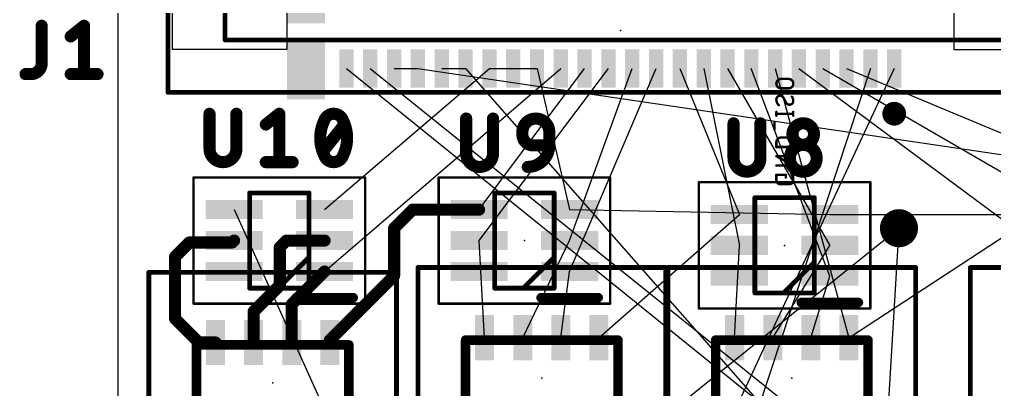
# Model space of a CAD drawing. Extents: x -4.1 to 63.7, y 0.3 to 51.7.
# Drawn here: x 0.23 to 20.71, y 25.81 to 33.58 of the extents above; entities that cross this region are included whole.
import ezdxf

# ---------------------------------------------------------------- set-up
doc = ezdxf.new("R2010")
doc.units = 0
for name, color, linetype in [('1', 12, 'CONTINUOUS'), ('16', 132, 'CONTINUOUS'), ('19', 6, 'CONTINUOUS'), ('20', 141, 'CONTINUOUS'), ('21', 253, 'CONTINUOUS'), ('23', 53, 'CONTINUOUS'), ('25', 253, 'CONTINUOUS'), ('26', 253, 'CONTINUOUS'), ('39', 12, 'CONTINUOUS'), ('41', 12, 'CONTINUOUS'), ('51', 253, 'CONTINUOUS')]:
    doc.layers.add(name, color=color, linetype=linetype)

# ---------------------------------------------------------------- blocks, each defined once
blk = doc.blocks.new('PIE')
at = {"const_width": 0.5}
blk.add_lwpolyline([(0, -0.25, 1), (0, 0.25, 1), (0, -0.25)], format="xyb", dxfattribs=at)
blk = doc.blocks.new('RECT')
blk.add_solid([(-0.5, -0.5), (0.5, -0.5), (-0.5, 0.5), (0.5, 0.5)])

msp = doc.modelspace()

# ---------------------------------------------------------------- linework, layer by layer
at = {"layer": '1'}
for p, q in [((5.85, 36.004), (5.85, 32.954)), ((19.85, 36.004), (19.85, 32.954)), ((3.45, 32.954), (3.45, 35.154)), ((5.85, 32.954), (3.45, 32.954)), ((19.85, 32.954), (22.25, 32.954))]:
    msp.add_line(p, q, dxfattribs=at)
at = {"layer": '1', "const_width": 0.254}
for points in [[(8.1, 29.2), (8.49, 29.59)], [(8.49, 29.59), (9.885, 29.59)], [(8.1, 28.2), (8.1, 29.2)], [(3.8, 28.9), (3.5, 28.6)], [(4.7, 28.9), (3.8, 28.9)], [(4.74, 28.94), (4.7, 28.9)], [(5.7, 28.8), (5.84, 28.94)], [(5.7, 28), (5.7, 28.8)], [(5.84, 28.94), (6.64, 28.94)], [(3.5, 28.6), (3.5, 27.3)], [(6.64, 28.29), (5.95, 27.6)], [(6.75, 26.85), (8.1, 28.2)], [(5.15, 27.45), (5.7, 28)], [(5.95, 27.6), (5.95, 26.8)], [(5.15, 26.8), (5.15, 27.45)], [(3.5, 27.3), (4, 26.8)], [(4, 26.8), (4.35, 26.8)], [(6.75, 26.8), (6.75, 26.85)]]:
    msp.add_lwpolyline(points, dxfattribs=at)
at = {"layer": '1', "const_width": 0.127}
for points in [[(8.49, 29.6535, 1), (8.49, 29.5265)], [(8.5349, 29.5451, 1), (8.4451, 29.6349)], [(9.885, 29.5265, 1), (9.885, 29.6535)], [(8.1635, 29.2, 1), (8.0365, 29.2)], [(8.0551, 29.2449, 1), (8.1449, 29.1551)], [(3.8, 28.9635, 1), (3.8, 28.8365)], [(3.8449, 28.8551, 1), (3.7551, 28.9449)], [(4.6551, 28.9449, 1), (4.7449, 28.8551)], [(4.7849, 28.8951, 1), (4.6951, 28.9849)], [(4.7, 28.8365, 1), (4.7, 28.9635)], [(5.7635, 28.8, 1), (5.6365, 28.8)], [(5.6551, 28.8449, 1), (5.7449, 28.7551)], [(5.84, 29.0035, 1), (5.84, 28.8765)], [(5.8849, 28.8951, 1), (5.7951, 28.9849)], [(6.64, 28.8765, 1), (6.64, 29.0035)], [(3.5635, 28.6, 1), (3.4365, 28.6)], [(3.4551, 28.6449, 1), (3.5449, 28.5551)], [(6.6849, 28.2451, 1), (6.5951, 28.3349)], [(8.0365, 28.2, 1), (8.1635, 28.2)], [(8.1449, 28.1551, 1), (8.0551, 28.2449)], [(5.6365, 28, 1), (5.7635, 28)], [(5.7449, 27.9551, 1), (5.6551, 28.0449)], [(6.0135, 27.6, 1), (5.8865, 27.6)], [(5.9051, 27.6449, 1), (5.9949, 27.5551)], [(5.2135, 27.45, 1), (5.0865, 27.45)], [(5.1051, 27.4949, 1), (5.1949, 27.4051)], [(3.5449, 27.3449, 1), (3.4551, 27.2551)], [(3.4365, 27.3, 1), (3.5635, 27.3)], [(4, 26.8635, 1), (4, 26.7365)], [(3.9551, 26.7551, 1), (4.0449, 26.8449)], [(4.35, 26.7365, 1), (4.35, 26.8635)], [(5.0865, 26.8, 1), (5.2135, 26.8)], [(5.8865, 26.8, 1), (6.0135, 26.8)], [(6.8135, 26.85, 1), (6.6865, 26.85)], [(6.7051, 26.8949, 1), (6.7949, 26.8051)], [(6.6865, 26.8, 1), (6.8135, 26.8)]]:
    msp.add_lwpolyline(points, format="xyb", dxfattribs=at)
at = {"layer": '19'}
for p, q in [((6.64, 28.29), (11.6, 32.554)), ((6.64, 29.59), (10.1, 32.554)), ((7.1, 32.554), (33.1, 11.55)), ((7.6, 32.554), (33.1, 12.05)), ((8.1, 32.554), (8.6, 32.554)), ((8.6, 32.554), (35.11, 28.64)), ((9.1, 32.554), (9.6, 32.554)), ((9.6, 32.554), (25.0928, 14.9462)), ((9.885, 29.59), (12.1, 32.554)), ((9.885, 28.94), (12.6, 32.554)), ((10.1, 32.554), (10.6, 32.554)), ((10.6, 32.554), (11.1, 32.554)), ((11.1, 32.554), (11.785, 29.59)), ((11.785, 28.94), (13.1, 32.554)), ((11.785, 28.29), (13.6, 32.554)), ((18.6, 32.554), (12.565, 19.613)), ((18.1, 32.554), (13.835, 19.613)), ((14.1, 32.554), (15.349, 29.49)), ((14.6, 32.554), (15.349, 28.84)), ((15.1, 32.554), (17.249, 28.84)), ((17.249, 28.19), (15.6, 32.554)), ((16.1, 32.554), (17.65, 26.9)), ((16.6, 32.554), (21.605, 28.84)), ((17.1, 32.554), (23.505, 28.84)), ((17.6, 32.554), (31.15, 26.9)), ((4.74, 29.59), (13.4426, 10.367)), ((11.785, 29.59), (17.249, 29.49)), ((12.4, 26.9), (15.349, 29.49)), ((17.249, 29.49), (23.505, 29.49)), ((17.65, 26.9), (21.605, 29.49)), ((7.25, 20), (18.7, 29.2)), ((18.7, 29.2), (17.173, 4.1)), ((10, 26.9), (9.885, 28.94)), ((10.8, 26.9), (11.785, 28.94)), ((15.25, 26.9), (15.349, 28.84)), ((16.05, 26.9), (17.249, 28.84)), ((11.6, 26.9), (11.785, 28.29)), ((16.85, 26.9), (17.249, 28.19))]:
    msp.add_line(p, q, dxfattribs=at)
at = {"layer": '20'}
msp.add_line((2.3, 38.1543), (2.3, 2.8109), dxfattribs=at)
at = {"layer": '21'}
for points, const_width in [([(18.6, 31.479, 1), (18.6, 31.729, 1), (18.6, 31.479)], 0.25), ([(6.04, 27.79, 1), (6.04, 27.69)], 0.1), ([(7.24, 27.69, 1), (7.24, 27.79)], 0.1), ([(11.185, 27.79, 1), (11.185, 27.69)], 0.1), ([(12.385, 27.69, 1), (12.385, 27.79)], 0.1), ([(16.649, 27.69, 1), (16.649, 27.59)], 0.1), ([(17.849, 27.59, 1), (17.849, 27.69)], 0.1), ([(9.625, 26.85, 1), (9.575, 26.85)], 0.05), ([(12.825, 26.85, 1), (12.775, 26.85)], 0.05), ([(14.875, 26.85, 1), (14.825, 26.85)], 0.05), ([(18.075, 26.85, 1), (18.025, 26.85)], 0.05), ([(3.975, 26.75, 1), (3.925, 26.75)], 0.05), ([(7.175, 26.75, 1), (7.125, 26.75)], 0.05)]:
    msp.add_lwpolyline(points, format="xyb", dxfattribs=dict(at, const_width=const_width))
for points, const_width in [([(7.24, 27.74), (6.04, 27.74)], 0.2), ([(12.385, 27.74), (11.185, 27.74)], 0.2), ([(17.849, 27.64), (16.649, 27.64)], 0.2), ([(9.6, 26.85), (9.6, 25.25)], 0.1), ([(12.8, 26.85), (12.8, 25.25)], 0.1), ([(14.85, 26.85), (14.85, 25.25)], 0.1), ([(18.05, 26.85), (18.05, 25.25)], 0.1), ([(3.95, 26.75), (3.95, 25.15)], 0.1), ([(7.15, 26.75), (7.15, 25.15)], 0.1)]:
    msp.add_lwpolyline(points, dxfattribs=dict(at, const_width=const_width))
at = {"layer": '23'}
for p in [(12.85, 33.354), (18.7, 29.2), (5.69, 28.94), (10.835, 28.94), (16.299, 28.84), (11.2, 26.05), (16.45, 26.05), (5.55, 25.95)]:
    msp.add_point(p, dxfattribs=at)
at = {"layer": '25', "const_width": 0.254}
for points in [[(0.7, 33.452), (0.7, 32.6618)], [(1.3086, 33.2262), (1.5908, 33.452)], [(1.5908, 33.452), (1.5908, 32.436)], [(0.4743, 32.436), (0.3614, 32.436)], [(1.3086, 32.436), (1.873, 32.436)], [(4.2245, 31.603), (4.2245, 30.8692)], [(4.7889, 30.8692), (4.7889, 31.603)], [(5.4056, 31.3772), (5.6878, 31.603)], [(5.6878, 31.603), (5.6878, 30.587)], [(9.6125, 31.503), (9.6125, 30.7692)], [(10.1769, 30.7692), (10.1769, 31.503)], [(15.2265, 31.403), (15.2265, 30.6692)], [(15.7909, 30.6692), (15.7909, 31.403)], [(6.605, 30.8128), (7.0566, 31.3772)], [(10.7936, 31.1643), (10.7936, 31.2208)], [(11.358, 31.2208), (11.358, 30.9386)], [(11.358, 30.9386), (11.0193, 30.9386)], [(5.4056, 30.587), (5.97, 30.587)]]:
    msp.add_lwpolyline(points, dxfattribs=at)
at = {"layer": '25'}
for points, const_width in [([(0.7635, 33.452, 1), (0.6365, 33.452)], 0.127), ([(1.6543, 33.452, 1), (1.5273, 33.452)], 0.127), ([(1.6304, 33.4024, 1), (1.5511, 33.5016)], 0.127), ([(1.2689, 33.2758, 1), (1.3482, 33.1766)], 0.127), ([(0.4743, 32.436, 0.4142), (0.7, 32.6618)], 0.254), ([(0.7635, 32.6618, 1), (0.6365, 32.6618)], 0.127), ([(0.3614, 32.4995, 1), (0.3614, 32.3725)], 0.127), ([(0.4743, 32.4995, 1), (0.4743, 32.3725)], 0.127), ([(0.4743, 32.3725, 1), (0.4743, 32.4995)], 0.127), ([(0.6365, 32.6618, 1), (0.7635, 32.6618)], 0.127), ([(1.3086, 32.4995, 1), (1.3086, 32.3725)], 0.127), ([(1.873, 32.3725, 1), (1.873, 32.4995)], 0.127), ([(1.5273, 32.436, 1), (1.6543, 32.436)], 0.127), ([(4.288, 31.603, 1), (4.161, 31.603)], 0.127), ([(4.8524, 31.603, 1), (4.7254, 31.603)], 0.127), ([(5.7513, 31.603, 1), (5.6243, 31.603)], 0.127), ([(5.7274, 31.5534, 1), (5.6481, 31.6526)], 0.127), ([(6.6332, 31.4619, 0.1139), (6.5486, 31.095)], 0.254), ([(6.8308, 31.603, 0.3205), (6.6332, 31.4619)], 0.254), ([(6.5732, 31.4825, 1), (6.6933, 31.4413)], 0.127), ([(6.6903, 31.4341, 1), (6.5761, 31.4897)], 0.127), ([(7.0283, 31.4619, 0.3205), (6.8308, 31.603)], 0.254), ([(6.8308, 31.6665, 1), (6.8308, 31.5395)], 0.127), ([(6.8308, 31.5395, 1), (6.8308, 31.6665)], 0.127), ([(7.113, 31.095, 0.1139), (7.0283, 31.4619)], 0.254), ([(7.0854, 31.4897, 1), (6.9713, 31.4341)], 0.127), ([(6.9683, 31.4413, 1), (7.0884, 31.4825)], 0.127), ([(9.676, 31.503, 1), (9.549, 31.503)], 0.127), ([(10.2404, 31.503, 1), (10.1134, 31.503)], 0.127), ([(11.358, 31.2208, 1), (10.7936, 31.2208)], 0.254), ([(15.29, 31.403, 1), (15.163, 31.403)], 0.127), ([(15.8544, 31.403, 1), (15.7274, 31.403)], 0.127), ([(16.9156, 31.1772, 1), (16.464, 31.1772)], 0.254), ([(5.3659, 31.4268, 1), (5.4452, 31.3276)], 0.127), ([(7.1061, 31.3376, 1), (7.007, 31.4169)], 0.127), ([(10.8571, 31.2208, 1), (10.7301, 31.2208)], 0.127), ([(11.4215, 31.2208, 1), (11.2945, 31.2208)], 0.127), ([(6.5486, 31.095, 0.1139), (6.6332, 30.7281)], 0.254), ([(6.6121, 31.095, 1), (6.4851, 31.095)], 0.127), ([(6.4851, 31.095, 1), (6.6121, 31.095)], 0.127), ([(7.0283, 30.7281, 0.1139), (7.113, 31.095)], 0.254), ([(7.1765, 31.095, 1), (7.0495, 31.095)], 0.127), ([(7.0495, 31.095, 1), (7.1765, 31.095)], 0.127), ([(10.7936, 31.1643, 0.4142), (11.0193, 30.9386)], 0.254), ([(10.8571, 31.1643, 1), (10.7301, 31.1643)], 0.127), ([(10.7301, 31.2208, 1), (10.8571, 31.2208)], 0.127), ([(10.7301, 31.1643, 1), (10.8571, 31.1643)], 0.127), ([(11.2945, 31.2208, 1), (11.4215, 31.2208)], 0.127), ([(16.464, 31.1772, 1), (16.9156, 31.1772)], 0.254), ([(16.5275, 31.1772, 1), (16.4005, 31.1772)], 0.127), ([(16.4005, 31.1772, 1), (16.5275, 31.1772)], 0.127), ([(16.9791, 31.1772, 1), (16.8521, 31.1772)], 0.127), ([(16.8521, 31.1772, 1), (16.9791, 31.1772)], 0.127), ([(4.2245, 30.8692, 1), (4.7889, 30.8692)], 0.254), ([(4.288, 30.8692, 1), (4.161, 30.8692)], 0.127), ([(4.161, 30.8692, 1), (4.288, 30.8692)], 0.127), ([(4.8524, 30.8692, 1), (4.7254, 30.8692)], 0.127), ([(4.7254, 30.8692, 1), (4.8524, 30.8692)], 0.127), ([(6.5554, 30.8524, 1), (6.6546, 30.7731)], 0.127), ([(10.9064, 30.487, 0.4142), (11.358, 30.9386)], 0.254), ([(11.0193, 31.0021, 1), (11.0193, 30.8751)], 0.127), ([(11.0193, 30.8751, 1), (11.0193, 31.0021)], 0.127), ([(11.4215, 30.9386, 1), (11.2945, 30.9386)], 0.127), ([(11.2945, 30.9386, 1), (11.4215, 30.9386)], 0.127), ([(11.358, 30.8751, 1), (11.358, 31.0021)], 0.127), ([(16.972, 30.6692, 1), (16.4076, 30.6692)], 0.254), ([(5.4056, 30.6505, 1), (5.4056, 30.5235)], 0.127), ([(5.97, 30.5235, 1), (5.97, 30.6505)], 0.127), ([(6.6332, 30.7281, 0.3205), (6.8308, 30.587)], 0.254), ([(6.6933, 30.7487, 1), (6.5732, 30.7075)], 0.127), ([(6.5761, 30.7003, 1), (6.6903, 30.7559)], 0.127), ([(6.8308, 30.587, 0.3205), (7.0283, 30.7281)], 0.254), ([(6.8308, 30.6505, 1), (6.8308, 30.5235)], 0.127), ([(6.8308, 30.5235, 1), (6.8308, 30.6505)], 0.127), ([(6.9713, 30.7559, 1), (7.0854, 30.7003)], 0.127), ([(7.0884, 30.7075, 1), (6.9683, 30.7487)], 0.127), ([(9.6125, 30.7692, 1), (10.1769, 30.7692)], 0.254), ([(9.676, 30.7692, 1), (9.549, 30.7692)], 0.127), ([(9.549, 30.7692, 1), (9.676, 30.7692)], 0.127), ([(10.2404, 30.7692, 1), (10.1134, 30.7692)], 0.127), ([(10.1134, 30.7692, 1), (10.2404, 30.7692)], 0.127), ([(15.2265, 30.6692, 1), (15.7909, 30.6692)], 0.254), ([(15.29, 30.6692, 1), (15.163, 30.6692)], 0.127), ([(15.163, 30.6692, 1), (15.29, 30.6692)], 0.127), ([(15.8544, 30.6692, 1), (15.7274, 30.6692)], 0.127), ([(15.7274, 30.6692, 1), (15.8544, 30.6692)], 0.127), ([(16.4076, 30.6692, 1), (16.972, 30.6692)], 0.254), ([(16.4711, 30.6692, 1), (16.3441, 30.6692)], 0.127), ([(16.3441, 30.6692, 1), (16.4711, 30.6692)], 0.127), ([(17.0355, 30.6692, 1), (16.9085, 30.6692)], 0.127), ([(16.9085, 30.6692, 1), (17.0355, 30.6692)], 0.127), ([(5.6243, 30.587, 1), (5.7513, 30.587)], 0.127), ([(10.9064, 30.5505, 1), (10.9064, 30.4235)], 0.127)]:
    msp.add_lwpolyline(points, format="xyb", dxfattribs=dict(at, const_width=const_width))
at = {"layer": '26'}
for points, const_width in [([(16.2242, 32.3346, 1), (16.2242, 32.1371)], 0.0508), ([(16.2242, 32.3473, 1), (16.2242, 32.3219)], 0.0254), ([(16.2242, 32.3219, 1), (16.2242, 32.3473)], 0.0254), ([(16.3822, 32.1371, 1), (16.3822, 32.3346)], 0.0508), ([(16.3822, 32.3473, 1), (16.3822, 32.3219)], 0.0254), ([(16.3822, 32.3219, 1), (16.3822, 32.3473)], 0.0254), ([(16.2242, 32.1498, 1), (16.2242, 32.1244)], 0.0254), ([(16.2242, 32.1244, 1), (16.2242, 32.1498)], 0.0254), ([(16.3822, 32.1498, 1), (16.3822, 32.1244)], 0.0254), ([(16.3822, 32.1244, 1), (16.3822, 32.1498)], 0.0254), ([(16.2044, 31.9811, 0.4142), (16.1254, 31.902)], 0.0508), ([(16.2736, 31.9415, 0.2656), (16.2044, 31.9811)], 0.0508), ([(16.2044, 31.9937, 1), (16.2044, 31.9684)], 0.0254), ([(16.2044, 31.9684, 1), (16.2044, 31.9938)], 0.0254), ([(16.2847, 31.9476, 1), (16.2624, 31.9355)], 0.0254), ([(16.2626, 31.9351, 1), (16.2845, 31.948)], 0.0254), ([(16.481, 31.8724, 0.1623), (16.4514, 31.9613)], 0.0508), ([(16.4615, 31.9689, 1), (16.4412, 31.9537)], 0.0254), ([(16.1254, 31.902, 0.2), (16.1748, 31.7835)], 0.0508), ([(16.1381, 31.902, 1), (16.1127, 31.902)], 0.0254), ([(16.1127, 31.902, 1), (16.1381, 31.902)], 0.0254), ([(16.1658, 31.7745, 1), (16.1837, 31.7925)], 0.0254), ([(16.3328, 31.8329, 0.2656), (16.402, 31.7934)], 0.0508), ([(16.3438, 31.8393, 1), (16.3219, 31.8264)], 0.0254), ([(16.3217, 31.8268, 1), (16.344, 31.839)], 0.0254), ([(16.402, 31.7934, 0.4142), (16.481, 31.8724)], 0.0508), ([(16.402, 31.8061, 1), (16.402, 31.7807)], 0.0254), ([(16.402, 31.7807, 1), (16.402, 31.8061)], 0.0254), ([(16.4937, 31.8724, 1), (16.4683, 31.8724)], 0.0254), ([(16.4683, 31.8724, 1), (16.4937, 31.8724)], 0.0254), ([(16.1381, 31.6414, 1), (16.1127, 31.6414)], 0.0254), ([(16.1254, 31.6146, 1), (16.1254, 31.5892)], 0.0254), ([(16.1127, 31.5624, 1), (16.1381, 31.5624)], 0.0254), ([(16.4937, 31.6414, 1), (16.4683, 31.6414)], 0.0254), ([(16.4683, 31.5624, 1), (16.4937, 31.5624)], 0.0254), ([(16.481, 31.5892, 1), (16.481, 31.6146)], 0.0254), ([(16.0986, 31.4249, 1), (16.0732, 31.4249)], 0.0254), ([(16.0732, 31.2668, 1), (16.0986, 31.2668)], 0.0254), ([(16.2242, 31.1032, 0.4142), (16.1254, 31.0045)], 0.0508), ([(16.2242, 31.1159, 1), (16.2242, 31.0905)], 0.0254), ([(16.2242, 31.0905, 1), (16.2242, 31.1159)], 0.0254), ([(16.481, 31.0045, 0.4142), (16.3822, 31.1032)], 0.0508), ([(16.3822, 31.1159, 1), (16.3822, 31.0905)], 0.0254), ([(16.3822, 31.0905, 1), (16.3822, 31.1159)], 0.0254), ([(16.1381, 31.0045, 1), (16.1127, 31.0045)], 0.0254), ([(16.1127, 31.0045, 1), (16.1381, 31.0045)], 0.0254), ([(16.1254, 30.9184, 1), (16.1254, 30.893)], 0.0254), ([(16.1127, 30.9057, 1), (16.1381, 30.9057)], 0.0254), ([(16.4937, 31.0045, 1), (16.4683, 31.0045)], 0.0254), ([(16.4683, 31.0045, 1), (16.4937, 31.0045)], 0.0254), ([(16.4683, 30.9057, 1), (16.4937, 30.9057)], 0.0254), ([(16.481, 30.893, 1), (16.481, 30.9184)], 0.0254), ([(16.1316, 30.7242, 1), (16.1192, 30.702)], 0.0254), ([(16.1254, 30.7258, 1), (16.1254, 30.7004)], 0.0254), ([(16.481, 30.7004, 1), (16.481, 30.7258)], 0.0254), ([(16.1254, 30.5282, 1), (16.1254, 30.5028)], 0.0254), ([(16.4748, 30.5044, 1), (16.4872, 30.5266)], 0.0254), ([(16.481, 30.5028, 1), (16.481, 30.5282)], 0.0254), ([(16.1254, 30.3357, 1), (16.1254, 30.3103)], 0.0254), ([(16.1381, 30.323, 1), (16.1127, 30.323)], 0.0254), ([(16.3357, 30.323, 1), (16.3103, 30.323)], 0.0254), ([(16.323, 30.3103, 1), (16.323, 30.3357)], 0.0254), ([(16.4937, 30.323, 1), (16.4683, 30.323)], 0.0254), ([(16.1254, 30.2044, 0.4142), (16.2044, 30.1254)], 0.0508), ([(16.1381, 30.2044, 1), (16.1127, 30.2044)], 0.0254), ([(16.1127, 30.2044, 1), (16.1381, 30.2044)], 0.0254), ([(16.2044, 30.1381, 1), (16.2044, 30.1127)], 0.0254), ([(16.2044, 30.1127, 1), (16.2044, 30.1381)], 0.0254), ([(16.3103, 30.2637, 1), (16.3357, 30.2637)], 0.0254), ([(16.402, 30.1254, 0.4142), (16.481, 30.2044)], 0.0508), ([(16.402, 30.1381, 1), (16.402, 30.1127)], 0.0254), ([(16.402, 30.1127, 1), (16.402, 30.1381)], 0.0254), ([(16.4937, 30.2044, 1), (16.4683, 30.2044)], 0.0254), ([(16.4683, 30.2044, 1), (16.4937, 30.2044)], 0.0254)]:
    msp.add_lwpolyline(points, format="xyb", dxfattribs=dict(at, const_width=const_width))
at = {"layer": '26', "const_width": 0.0508}
for points in [[(16.3822, 32.3346), (16.2242, 32.3346)], [(16.2242, 32.1371), (16.3822, 32.1371)], [(16.2736, 31.9415), (16.3328, 31.8329)], [(16.1254, 31.5624), (16.1254, 31.6414)], [(16.481, 31.6019), (16.1254, 31.6019)], [(16.481, 31.5624), (16.481, 31.6414)], [(16.0859, 31.2668), (16.0859, 31.4249)], [(16.3822, 31.1032), (16.2242, 31.1032)], [(16.1254, 31.0045), (16.1254, 30.9057)], [(16.1254, 30.9057), (16.481, 30.9057)], [(16.481, 30.9057), (16.481, 31.0045)], [(16.481, 30.5155), (16.1254, 30.7131)], [(16.1254, 30.7131), (16.481, 30.7131)], [(16.1254, 30.5155), (16.481, 30.5155)], [(16.323, 30.323), (16.1254, 30.323)], [(16.1254, 30.323), (16.1254, 30.2044)], [(16.323, 30.2637), (16.323, 30.323)], [(16.481, 30.2044), (16.481, 30.323)], [(16.2044, 30.1254), (16.402, 30.1254)]]:
    msp.add_lwpolyline(points, dxfattribs=at)
at = {"layer": '39', "const_width": 0.1}
for points in [[(3.35, 32.054), (3.35, 39.354)], [(22.35, 32.054), (3.35, 32.054)]]:
    msp.add_lwpolyline(points, dxfattribs=at)
at = {"layer": '39', "const_width": 0.05}
for points in [[(3.35, 32.079, 1), (3.35, 32.029)], [(3.325, 32.054, 1), (3.375, 32.054)]]:
    msp.add_lwpolyline(points, format="xyb", dxfattribs=at)
at = {"layer": '51'}
for points, const_width in [([(4.55, 36.654), (4.55, 33.154)], 0.1), ([(21.151, 33.154), (4.55, 33.154)], 0.1), ([(3.89, 27.615), (3.89, 30.265)], 0.05), ([(3.89, 30.265), (7.49, 30.265)], 0.05), ([(7.49, 30.265), (7.49, 27.615)], 0.05), ([(9.035, 27.615), (9.035, 30.265)], 0.05), ([(9.035, 30.265), (12.635, 30.265)], 0.05), ([(12.635, 30.265), (12.635, 27.615)], 0.05), ([(14.499, 27.515), (14.499, 30.165)], 0.05), ([(14.499, 30.165), (18.099, 30.165)], 0.05), ([(18.099, 30.165), (18.099, 27.515)], 0.05), ([(5.065, 27.94), (5.065, 29.94)], 0.1), ([(5.065, 29.94), (6.315, 29.94)], 0.1), ([(6.315, 29.94), (6.315, 27.94)], 0.1), ([(10.21, 27.94), (10.21, 29.94)], 0.1), ([(10.21, 29.94), (11.46, 29.94)], 0.1), ([(11.46, 29.94), (11.46, 27.94)], 0.1), ([(15.674, 27.84), (15.674, 29.84)], 0.1), ([(15.674, 29.84), (16.924, 29.84)], 0.1), ([(16.924, 29.84), (16.924, 27.84)], 0.1), ([(6.315, 28.59), (5.665, 27.94)], 0.1), ([(11.46, 28.59), (10.81, 27.94)], 0.1), ([(16.924, 28.49), (16.274, 27.84)], 0.1), ([(2.95, 23.625), (2.95, 28.275)], 0.1), ([(2.95, 28.275), (8.15, 28.275)], 0.1), ([(8.15, 28.275), (8.15, 23.625)], 0.1), ([(8.6, 23.725), (8.6, 28.375)], 0.1), ([(8.6, 28.375), (13.8, 28.375)], 0.1), ([(13.8, 28.375), (13.8, 23.725)], 0.1), ([(13.85, 23.725), (13.85, 28.375)], 0.1), ([(13.85, 28.375), (19.05, 28.375)], 0.1), ([(19.05, 28.375), (19.05, 23.725)], 0.1), ([(20.2, 23.725), (20.2, 28.375)], 0.1), ([(20.2, 28.375), (25.4, 28.375)], 0.1), ([(6.315, 27.94), (5.065, 27.94)], 0.1), ([(11.46, 27.94), (10.21, 27.94)], 0.1), ([(16.924, 27.84), (15.674, 27.84)], 0.1), ([(7.49, 27.615), (3.89, 27.615)], 0.05), ([(12.635, 27.615), (9.035, 27.615)], 0.05), ([(18.099, 27.515), (14.499, 27.515)], 0.05), ([(3.95, 25.15), (3.95, 26.75)], 0.2), ([(3.95, 26.75), (7.15, 26.75)], 0.2), ([(7.15, 26.75), (7.15, 25.15)], 0.2), ([(9.6, 25.25), (9.6, 26.85)], 0.2), ([(9.6, 26.85), (12.8, 26.85)], 0.2), ([(12.8, 26.85), (12.8, 25.25)], 0.2), ([(14.85, 25.25), (14.85, 26.85)], 0.2), ([(14.85, 26.85), (18.05, 26.85)], 0.2), ([(18.05, 26.85), (18.05, 25.25)], 0.2)]:
    msp.add_lwpolyline(points, dxfattribs=dict(at, const_width=const_width))
for points, const_width in [([(4.55, 33.179, 1), (4.55, 33.129)], 0.05), ([(4.525, 33.154, 1), (4.575, 33.154)], 0.05), ([(3.9025, 30.265, 1), (3.8775, 30.265)], 0.025), ([(3.89, 30.2775, 1), (3.89, 30.2525)], 0.025), ([(7.5025, 30.265, 1), (7.4775, 30.265)], 0.025), ([(7.49, 30.2525, 1), (7.49, 30.2775)], 0.025), ([(9.0475, 30.265, 1), (9.0225, 30.265)], 0.025), ([(9.035, 30.2775, 1), (9.035, 30.2525)], 0.025), ([(12.6475, 30.265, 1), (12.6225, 30.265)], 0.025), ([(12.635, 30.2525, 1), (12.635, 30.2775)], 0.025), ([(14.5115, 30.165, 1), (14.4865, 30.165)], 0.025), ([(14.499, 30.1775, 1), (14.499, 30.1525)], 0.025), ([(18.1115, 30.165, 1), (18.0865, 30.165)], 0.025), ([(18.099, 30.1525, 1), (18.099, 30.1775)], 0.025), ([(5.09, 29.94, 1), (5.04, 29.94)], 0.05), ([(5.065, 29.965, 1), (5.065, 29.915)], 0.05), ([(6.34, 29.94, 1), (6.29, 29.94)], 0.05), ([(6.315, 29.915, 1), (6.315, 29.965)], 0.05), ([(10.235, 29.94, 1), (10.185, 29.94)], 0.05), ([(10.21, 29.965, 1), (10.21, 29.915)], 0.05), ([(11.485, 29.94, 1), (11.435, 29.94)], 0.05), ([(11.46, 29.915, 1), (11.46, 29.965)], 0.05), ([(15.699, 29.84, 1), (15.649, 29.84)], 0.05), ([(15.674, 29.865, 1), (15.674, 29.815)], 0.05), ([(16.949, 29.84, 1), (16.899, 29.84)], 0.05), ([(16.924, 29.815, 1), (16.924, 29.865)], 0.05), ([(6.3327, 28.5723, 1), (6.2973, 28.6077)], 0.05), ([(11.4777, 28.5723, 1), (11.4423, 28.6077)], 0.05), ([(16.9417, 28.4723, 1), (16.9063, 28.5077)], 0.05), ([(2.975, 28.275, 1), (2.925, 28.275)], 0.05), ([(2.95, 28.3, 1), (2.95, 28.25)], 0.05), ([(8.175, 28.275, 1), (8.125, 28.275)], 0.05), ([(8.15, 28.25, 1), (8.15, 28.3)], 0.05), ([(8.625, 28.375, 1), (8.575, 28.375)], 0.05), ([(8.6, 28.4, 1), (8.6, 28.35)], 0.05), ([(13.825, 28.375, 1), (13.775, 28.375)], 0.05), ([(13.8, 28.35, 1), (13.8, 28.4)], 0.05), ([(13.875, 28.375, 1), (13.825, 28.375)], 0.05), ([(13.85, 28.4, 1), (13.85, 28.35)], 0.05), ([(19.075, 28.375, 1), (19.025, 28.375)], 0.05), ([(19.05, 28.35, 1), (19.05, 28.4)], 0.05), ([(20.225, 28.375, 1), (20.175, 28.375)], 0.05), ([(20.2, 28.4, 1), (20.2, 28.35)], 0.05), ([(5.065, 27.965, 1), (5.065, 27.915)], 0.05), ([(5.04, 27.94, 1), (5.09, 27.94)], 0.05), ([(5.6473, 27.9577, 1), (5.6827, 27.9223)], 0.05), ([(6.29, 27.94, 1), (6.34, 27.94)], 0.05), ([(6.315, 27.915, 1), (6.315, 27.965)], 0.05), ([(10.21, 27.965, 1), (10.21, 27.915)], 0.05), ([(10.185, 27.94, 1), (10.235, 27.94)], 0.05), ([(10.7923, 27.9577, 1), (10.8277, 27.9223)], 0.05), ([(11.435, 27.94, 1), (11.485, 27.94)], 0.05), ([(11.46, 27.915, 1), (11.46, 27.965)], 0.05), ([(15.674, 27.865, 1), (15.674, 27.815)], 0.05), ([(15.649, 27.84, 1), (15.699, 27.84)], 0.05), ([(16.2563, 27.8577, 1), (16.2917, 27.8223)], 0.05), ([(16.899, 27.84, 1), (16.949, 27.84)], 0.05), ([(16.924, 27.815, 1), (16.924, 27.865)], 0.05), ([(3.89, 27.6275, 1), (3.89, 27.6025)], 0.025), ([(7.49, 27.6025, 1), (7.49, 27.6275)], 0.025), ([(9.035, 27.6275, 1), (9.035, 27.6025)], 0.025), ([(12.635, 27.6025, 1), (12.635, 27.6275)], 0.025), ([(3.8775, 27.615, 1), (3.9025, 27.615)], 0.025), ([(7.4775, 27.615, 1), (7.5025, 27.615)], 0.025), ([(9.0225, 27.615, 1), (9.0475, 27.615)], 0.025), ([(12.6225, 27.615, 1), (12.6475, 27.615)], 0.025), ([(14.499, 27.5275, 1), (14.499, 27.5025)], 0.025), ([(14.4865, 27.515, 1), (14.5115, 27.515)], 0.025), ([(18.0865, 27.515, 1), (18.1115, 27.515)], 0.025), ([(18.099, 27.5025, 1), (18.099, 27.5275)], 0.025), ([(4, 26.75, 1), (3.9, 26.75)], 0.1), ([(3.95, 26.8, 1), (3.95, 26.7)], 0.1), ([(7.2, 26.75, 1), (7.1, 26.75)], 0.1), ([(7.15, 26.7, 1), (7.15, 26.8)], 0.1), ([(9.65, 26.85, 1), (9.55, 26.85)], 0.1), ([(9.6, 26.9, 1), (9.6, 26.8)], 0.1), ([(12.85, 26.85, 1), (12.75, 26.85)], 0.1), ([(12.8, 26.8, 1), (12.8, 26.9)], 0.1), ([(14.9, 26.85, 1), (14.8, 26.85)], 0.1), ([(14.85, 26.9, 1), (14.85, 26.8)], 0.1), ([(18.1, 26.85, 1), (18, 26.85)], 0.1), ([(18.05, 26.8, 1), (18.05, 26.9)], 0.1)]:
    msp.add_lwpolyline(points, format="xyb", dxfattribs=dict(at, const_width=const_width))

# ---------------------------------------------------------------- block references
at = {"layer": '1'}
for p, xscale, yscale, rotation in [((7.1, 32.554), 0.3, 0.8, 180), ((7.6, 32.554), 0.3, 0.8, 180), ((8.1, 32.554), 0.3, 0.8, 180), ((4.74, 29.59), 1.2, 0.4, 180), ((6.64, 29.59), 1.2, 0.4, 180), ((9.885, 29.59), 1.2, 0.4, 180), ((11.785, 29.59), 1.2, 0.4, 180), ((15.349, 29.49), 1.2, 0.4, 180), ((17.249, 29.49), 1.2, 0.4, 180), ((4.74, 28.94), 1.2, 0.4, 180), ((6.64, 28.94), 1.2, 0.4, 180), ((9.885, 28.94), 1.2, 0.4, 180), ((11.785, 28.94), 1.2, 0.4, 180), ((15.349, 28.84), 1.2, 0.4, 180), ((17.249, 28.84), 1.2, 0.4, 180), ((4.74, 28.29), 1.2, 0.4, 180), ((6.64, 28.29), 1.2, 0.4, 180), ((9.885, 28.29), 1.2, 0.4, 180), ((11.785, 28.29), 1.2, 0.4, 180), ((15.349, 28.19), 1.2, 0.4, 180), ((17.249, 28.19), 1.2, 0.4, 180), ((4.35, 26.8), 0.95, 0.4, 270), ((5.15, 26.8), 0.95, 0.4, 270), ((5.95, 26.8), 0.95, 0.4, 270), ((6.75, 26.8), 0.95, 0.4, 270), ((10, 26.9), 0.95, 0.4, 270), ((10.8, 26.9), 0.95, 0.4, 270), ((11.6, 26.9), 0.95, 0.4, 270), ((12.4, 26.9), 0.95, 0.4, 270), ((15.25, 26.9), 0.95, 0.4, 270), ((16.05, 26.9), 0.95, 0.4, 270), ((16.85, 26.9), 0.95, 0.4, 270), ((17.65, 26.9), 0.95, 0.4, 270)]:
    msp.add_blockref('RECT', p, dxfattribs=dict(at, xscale=xscale, yscale=yscale, rotation=rotation))
at = {"layer": '1', "xscale": 0.3, "yscale": 0.8}
for p in [(8.6, 32.554), (9.1, 32.554), (9.6, 32.554), (10.1, 32.554), (10.6, 32.554), (11.1, 32.554), (11.6, 32.554), (12.1, 32.554), (12.6, 32.554), (13.1, 32.554), (13.6, 32.554), (14.1, 32.554), (14.6, 32.554), (15.1, 32.554), (15.6, 32.554), (16.1, 32.554), (16.6, 32.554), (17.1, 32.554), (17.6, 32.554), (18.1, 32.554), (18.6, 32.554)]:
    msp.add_blockref('RECT', p, dxfattribs=at)
at = {"layer": '16', "xscale": 0.8, "yscale": 0.8}
msp.add_blockref('PIE', (18.7, 29.2), dxfattribs=at)
at = {"layer": '41', "xscale": 0.8, "yscale": 1.3, "rotation": 180}
for p in [(6.25, 34.154), (6.25, 32.554)]:
    msp.add_blockref('RECT', p, dxfattribs=at)

doc.saveas('drawing.dxf')
